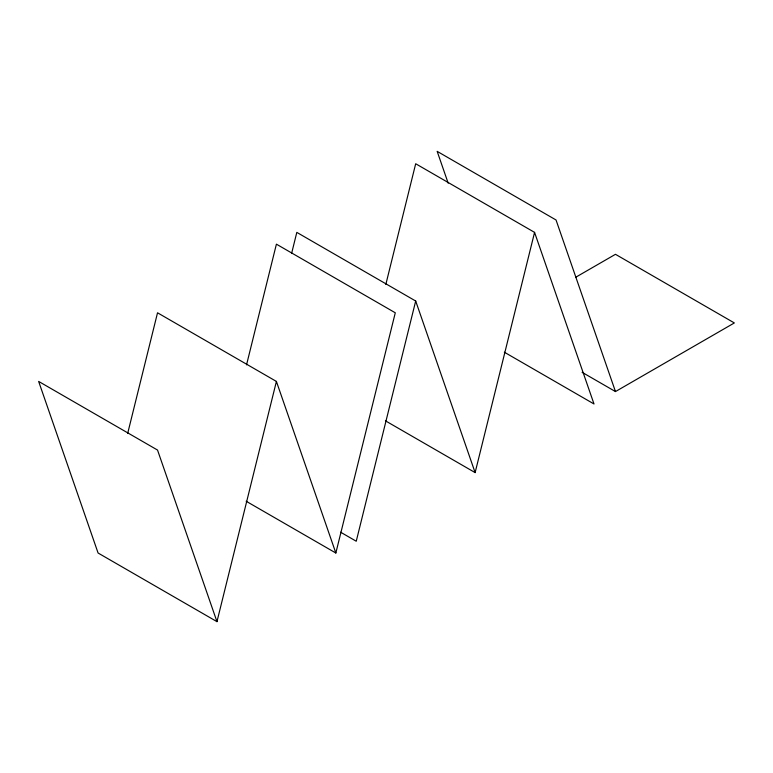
<?xml version="1.0" encoding="UTF-8"?>
<svg xmlns="http://www.w3.org/2000/svg" width="773" height="773" viewBox="0 0 773 773"><rect width="100%" height="100%" fill="white"/><g stroke="black" fill="none" stroke-linecap="round" stroke-linejoin="round"><path stroke-width="1.16" d="M127.661 433.489L157.528 312.794L276.405 381.427L335.84 553.014L246.162 501.242M246.539 364.856L276.405 244.162L395.283 312.794L335.84 553.014M291.595 253.476L296.813 232.383L415.69 301.016L475.124 472.603L385.447 420.821M216.962 621.647L157.528 450.06L38.65 381.427L98.084 553.014L216.962 621.647L276.405 381.427M385.824 284.445L415.69 163.75L534.568 232.383L594.002 403.97L504.325 352.188M415.69 301.016L356.247 541.235L340.603 532.201M475.124 472.603L534.568 232.383M575.846 277.178L615.472 254.307L734.35 322.94L615.472 391.573L582.108 372.306M615.472 391.573L556.038 219.986L437.16 151.353L448.176 183.172"/></g></svg>
